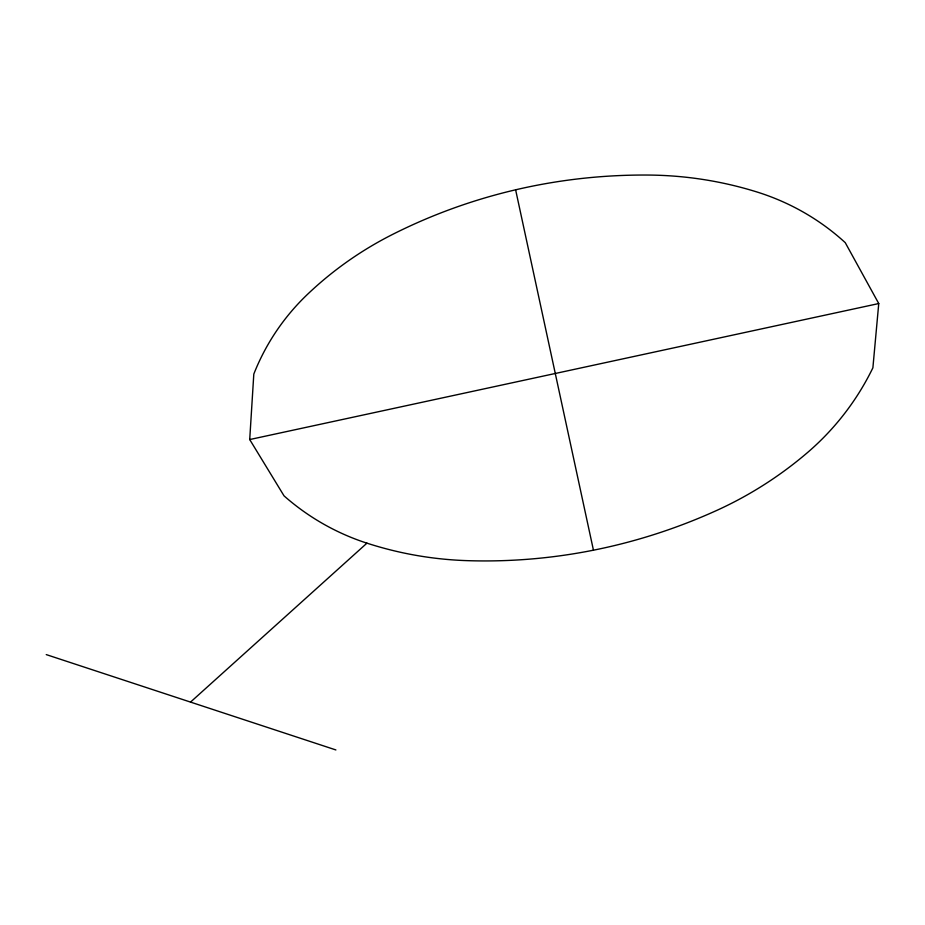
<?xml version="1.0" encoding="UTF-8"?>
<svg xmlns="http://www.w3.org/2000/svg" width="925" height="925" viewBox="0 0 925 925"><rect width="100%" height="100%" fill="white"/><g stroke="black" fill="none" stroke-linecap="round" stroke-linejoin="round"><path stroke-width="1.39" d="M249.715 439.548L253.808 374.082A230.013 225.989 24.5 0 1 307.158 294.67A359.559 349.026 8.3 0 1 392.362 234.534A538.812 510.831 4.8 0 1 648.483 175.056A364.092 352.622 -2.5 0 1 756.812 191.938A237.679 231.77 -18.8 0 1 845.253 242.662L878.75 303.55L872.888 367.815A257.89 252.617 -46.5 0 1 806.623 453.319A384.719 375.423 -67.8 0 1 716.158 510.692A603.979 575.13 -78.5 0 1 467.379 560.654A379.597 371.584 -82.8 0 1 366.936 543.16A234.418 231.863 65.6 0 1 284.044 495.869L249.715 439.548L878.75 303.55M190.527 702.098L366.936 543.16M46.25 654.599L335.891 749.944M515.618 189.798L593.445 550.19"/></g></svg>
